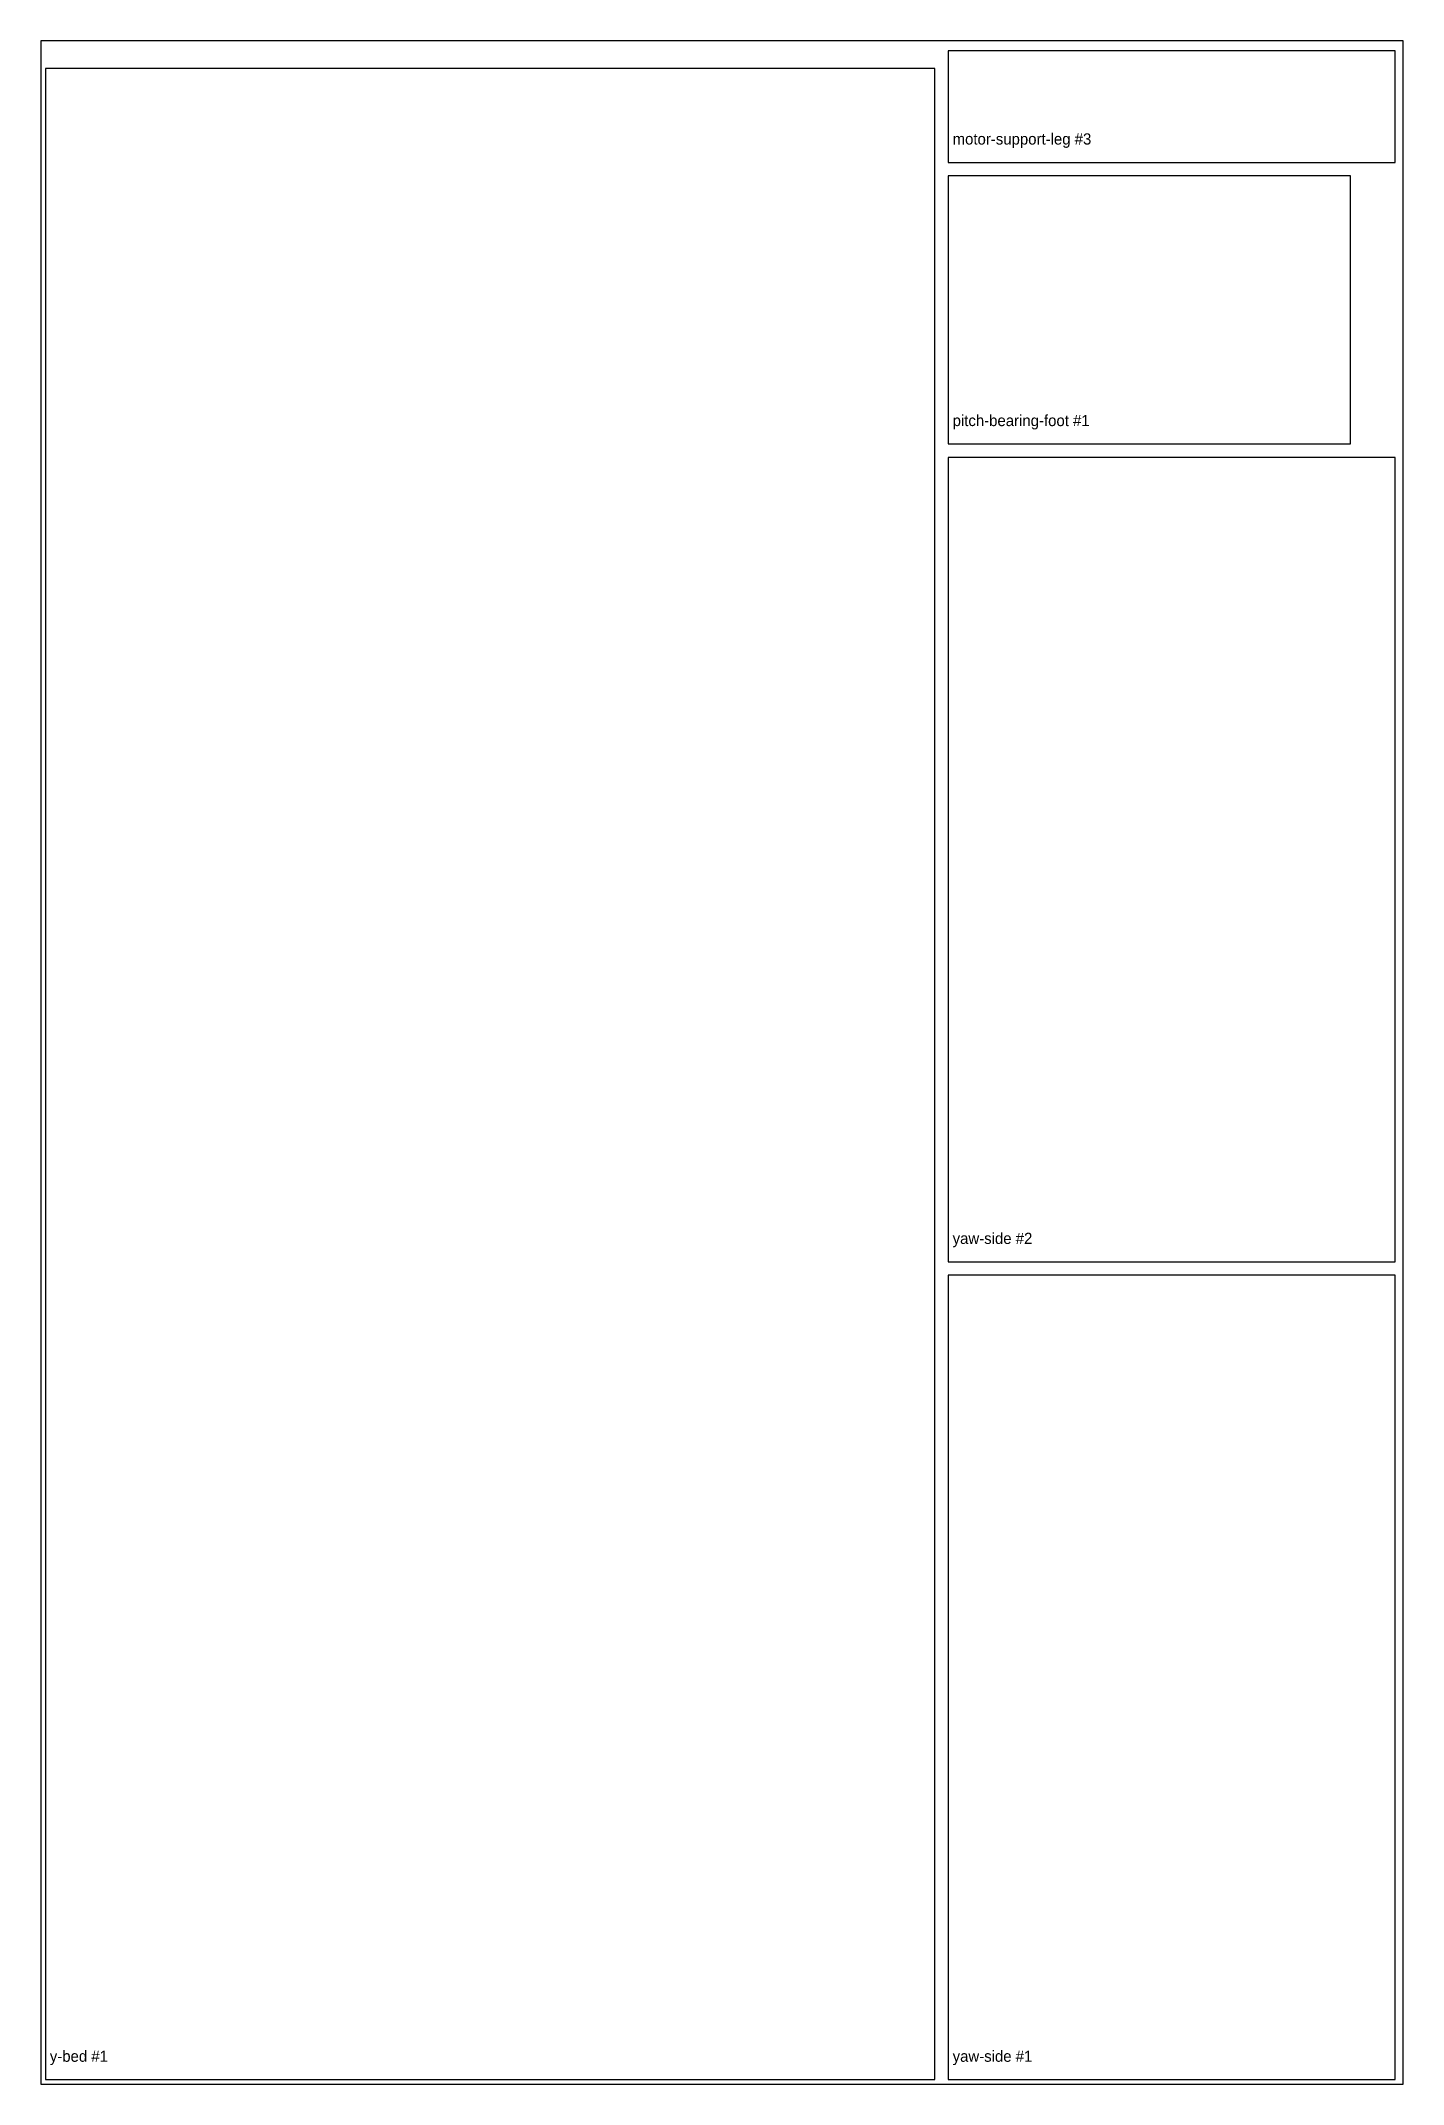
# Model space of a CAD drawing. Header units: millimetres. Extents: x 0 to 305, y 0 to 457.
import ezdxf

# ---------------------------------------------------------------- set-up
doc = ezdxf.new("R2010")
doc.units = ezdxf.units.MM

msp = doc.modelspace()

# ---------------------------------------------------------------- linework, layer by layer
for points in [[(0, 0), (304.8, 0), (304.8, 457.2), (0, 457.2)], [(203, 430), (303, 430), (303, 455), (203, 455)], [(1, 1), (200, 1), (200, 451), (1, 451)], [(203, 367), (293, 367), (293, 427), (203, 427)], [(203, 184), (303, 184), (303, 364), (203, 364)], [(203, 1), (303, 1), (303, 181), (203, 181)]]:
    msp.add_lwpolyline(points, close=True)

# ---------------------------------------------------------------- texts
for s, p in [('motor-support-leg #3', (204, 434)), ('pitch-bearing-foot #1', (204, 371)), ('yaw-side #2', (204, 188)), ('y-bed #1', (2, 5)), ('yaw-side #1', (204, 5))]:
    msp.add_text(s, height=2.5).set_placement(p)

doc.saveas('drawing.dxf')
